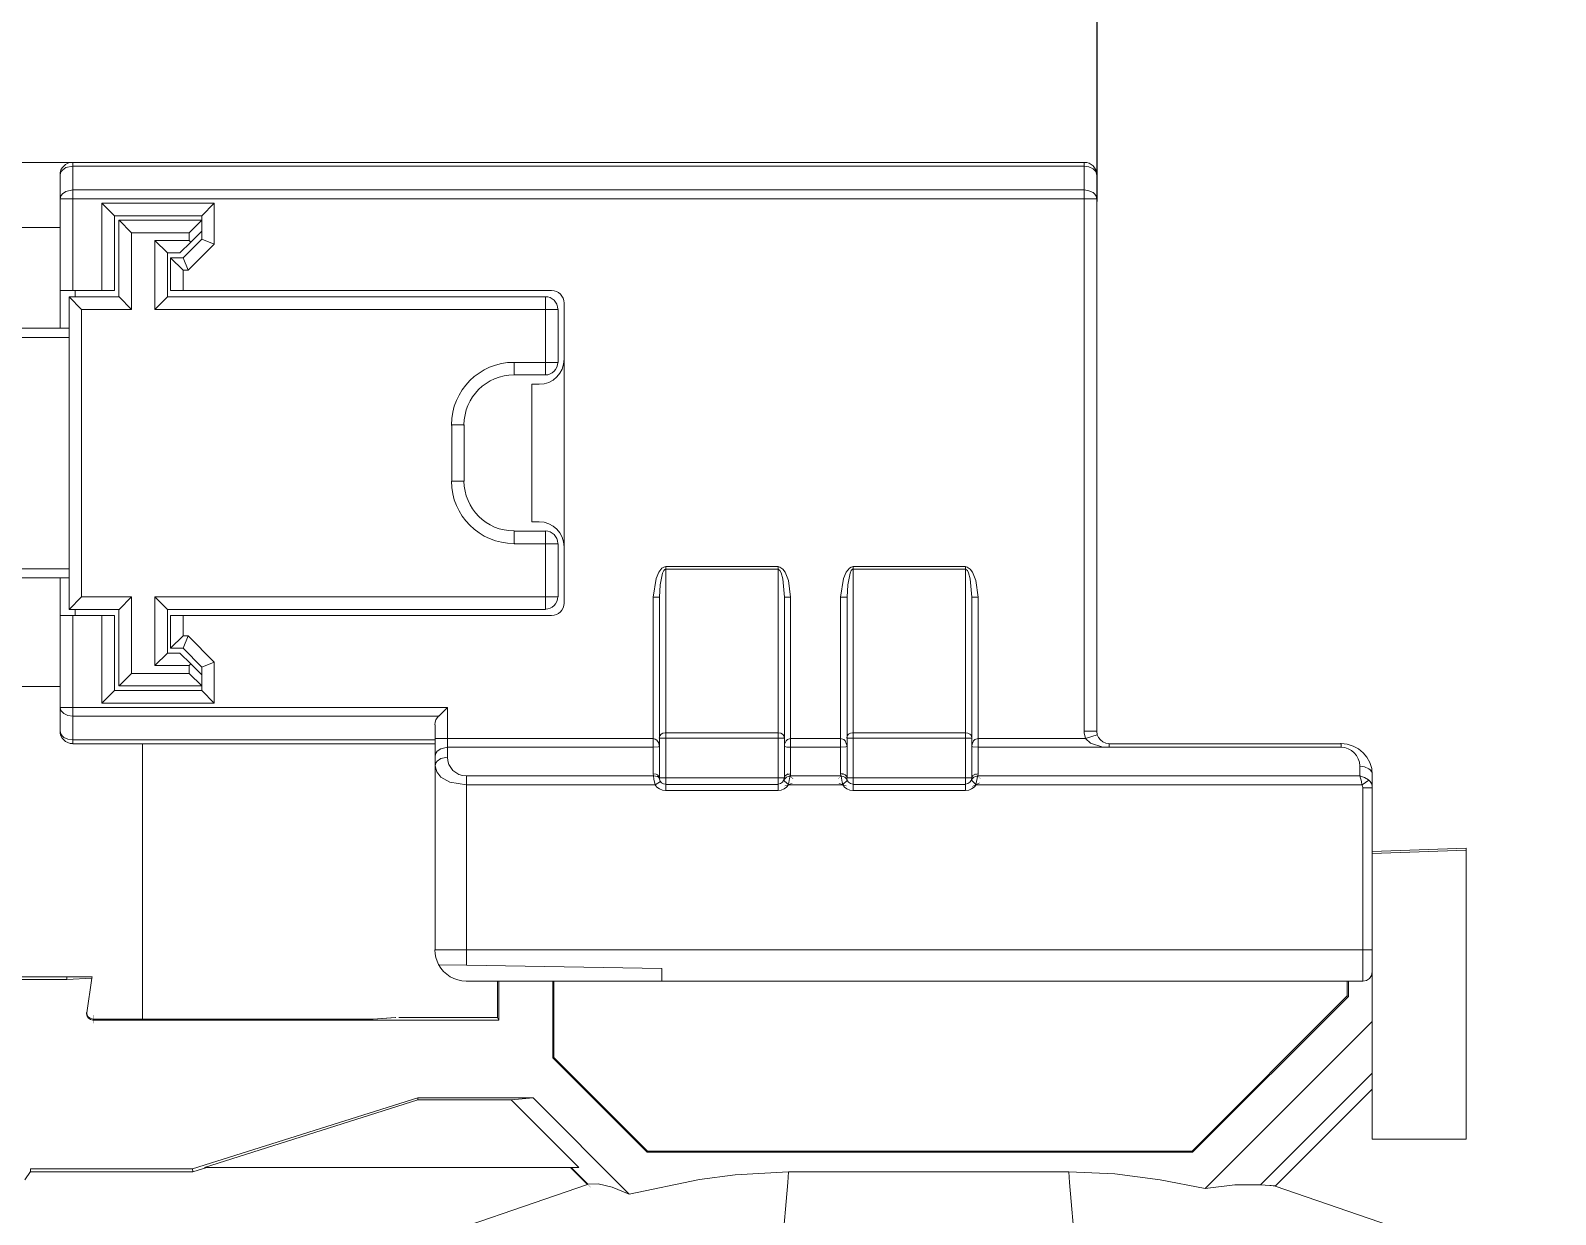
# Model space of a CAD drawing. Header units: inches. Extents: x 47316 to 59086, y 3141 to 11743.
# Drawn here: x 50714.83 to 50747.15, y 4938.07 to 4963.17 of the extents above; entities that cross this region are included whole.
import ezdxf

# ---------------------------------------------------------------- set-up
doc = ezdxf.new("R2010")
doc.units = ezdxf.units.IN
doc.header["$MEASUREMENT"] = 0

msp = doc.modelspace()

# ---------------------------------------------------------------- hatches: boundary and pattern name
h = msp.add_hatch(color=7)
h.dxf.hatch_style = 2
h.paths.add_polyline_path([(50730.875, 4947.432), (50730.999, 4947.308), (50730.993, 4947.303), (50730.869, 4947.427)])
h = msp.add_hatch(color=7)
h.dxf.hatch_style = 2
h.paths.add_polyline_path([(50732.074, 4947.427), (50731.95, 4947.303), (50731.945, 4947.308), (50732.069, 4947.432)])
h = msp.add_hatch(color=7)
h.dxf.hatch_style = 2
h.paths.add_polyline_path([(50734.847, 4947.432), (50734.971, 4947.308), (50734.966, 4947.303), (50734.842, 4947.427)])
h = msp.add_hatch(color=7)
h.dxf.hatch_style = 2
h.paths.add_polyline_path([(50730.815, 4947.159), (50730.979, 4947.221), (50730.983, 4947.21), (50730.819, 4947.149)])
h = msp.add_hatch(color=7)
h.dxf.hatch_style = 2
h.paths.add_polyline_path([(50732.125, 4947.149), (50731.961, 4947.21), (50731.964, 4947.221), (50732.129, 4947.16)])
h = msp.add_hatch(color=7)
h.dxf.hatch_style = 2
h.paths.add_polyline_path([(50734.791, 4947.151), (50734.948, 4947.229), (50734.953, 4947.219), (50734.797, 4947.14)])
h = msp.add_hatch(color=7)
h.dxf.hatch_style = 2
h.paths.add_polyline_path([(50716.161, 4942.302), (50716.161, 4942.127), (50716.156, 4942.127), (50716.156, 4942.302)])
h = msp.add_hatch(color=7)
h.dxf.hatch_style = 2
h.paths.add_polyline_path([(50716.156, 4942.182), (50716.156, 4942.247), (50716.161, 4942.247), (50716.161, 4942.182)])
h = msp.add_hatch(color=7)
h.dxf.hatch_style = 2
h.paths.add_polyline_path([(50726.7, 4938.65), (50726.577, 4938.773), (50726.582, 4938.779), (50726.706, 4938.655)])

# ---------------------------------------------------------------- linework, layer by layer
at = {"color": 0, "lineweight": -3}
msp.add_line((50737.438, 4959.541), (50737.438, 4983.586), dxfattribs=at)
at = {"color": 7, "lineweight": 0}
for p, q in [((50715.73, 4960.369), (50712.968, 4960.369)), ((50715.479, 4960.211), (50715.464, 4960.161)), ((50715.47, 4960.143), (50715.485, 4960.178)), ((50715.504, 4960.256), (50715.479, 4960.211)), ((50715.485, 4960.178), (50715.51, 4960.209)), ((50715.536, 4960.295), (50715.504, 4960.256)), ((50715.51, 4960.209), (50715.58, 4960.263)), ((50715.576, 4960.328), (50715.536, 4960.295)), ((50715.621, 4960.352), (50715.576, 4960.328)), ((50715.58, 4960.263), (50715.73, 4960.294)), ((50715.671, 4960.368), (50715.621, 4960.352)), ((50715.724, 4960.373), (50715.671, 4960.368)), ((50737.166, 4960.369), (50715.73, 4960.369)), ((50715.73, 4960.369), (50715.73, 4960.294)), ((50715.73, 4960.294), (50715.73, 4959.788)), ((50737.166, 4960.294), (50715.73, 4960.294)), ((50737.219, 4960.368), (50737.165, 4960.373)), ((50737.166, 4960.344), (50737.166, 4960.369)), ((50737.166, 4960.294), (50737.166, 4960.344)), ((50737.166, 4960.294), (50737.266, 4960.279)), ((50737.166, 4959.788), (50737.166, 4960.294)), ((50737.269, 4960.352), (50737.219, 4960.368)), ((50737.266, 4960.279), (50737.357, 4960.238)), ((50737.314, 4960.328), (50737.269, 4960.352)), ((50737.353, 4960.296), (50737.314, 4960.328)), ((50737.386, 4960.256), (50737.353, 4960.296)), ((50737.357, 4960.238), (50737.386, 4960.209)), ((50737.41, 4960.211), (50737.386, 4960.256)), ((50737.386, 4960.209), (50737.411, 4960.178)), ((50737.426, 4960.161), (50737.41, 4960.211)), ((50737.411, 4960.178), (50737.431, 4960.103)), ((50715.464, 4960.161), (50715.459, 4960.107)), ((50715.465, 4960.103), (50715.47, 4960.143)), ((50715.465, 4960.103), (50715.465, 4959.598)), ((50737.431, 4960.107), (50737.426, 4960.161)), ((50737.431, 4959.598), (50737.431, 4960.103)), ((50715.465, 4959.598), (50715.47, 4959.633)), ((50715.465, 4957.656), (50715.465, 4959.598)), ((50715.73, 4959.598), (50715.465, 4959.598)), ((50715.47, 4959.633), (50715.485, 4959.668)), ((50715.485, 4959.668), (50715.51, 4959.702)), ((50715.51, 4959.702), (50715.58, 4959.753)), ((50715.58, 4959.753), (50715.73, 4959.788)), ((50715.73, 4959.788), (50737.166, 4959.788)), ((50715.73, 4959.788), (50715.73, 4959.713)), ((50715.73, 4959.713), (50715.73, 4959.598)), ((50715.73, 4957.656), (50715.73, 4959.598)), ((50715.73, 4959.598), (50737.166, 4959.598)), ((50737.166, 4959.788), (50737.266, 4959.772)), ((50737.166, 4959.598), (50737.166, 4959.788)), ((50737.166, 4948.316), (50737.166, 4959.598)), ((50737.431, 4959.598), (50737.166, 4959.598)), ((50737.266, 4959.772), (50737.357, 4959.733)), ((50737.357, 4959.733), (50737.386, 4959.702)), ((50737.386, 4959.702), (50737.411, 4959.668)), ((50737.411, 4959.668), (50737.431, 4959.598)), ((50737.431, 4948.316), (50737.431, 4959.598)), ((50718.727, 4959.508), (50716.345, 4959.508)), ((50716.345, 4959.508), (50716.345, 4957.656)), ((50716.611, 4959.242), (50716.345, 4959.508)), ((50718.462, 4959.242), (50716.611, 4959.242)), ((50716.611, 4957.656), (50716.611, 4959.242)), ((50718.462, 4959.242), (50718.727, 4959.508)), ((50718.462, 4959.148), (50718.462, 4959.242)), ((50718.727, 4958.637), (50718.727, 4959.508)), ((50715.465, 4958.992), (50708.995, 4958.992)), ((50716.706, 4959.148), (50718.462, 4959.148)), ((50716.706, 4957.521), (50716.706, 4959.148)), ((50716.971, 4958.882), (50716.711, 4959.148)), ((50718.462, 4959.148), (50718.197, 4958.882)), ((50718.231, 4958.682), (50718.462, 4958.912)), ((50718.462, 4958.912), (50718.462, 4959.148)), ((50718.462, 4958.747), (50718.462, 4958.912)), ((50716.971, 4958.882), (50716.971, 4957.255)), ((50718.197, 4958.882), (50716.971, 4958.882)), ((50717.471, 4958.717), (50717.471, 4957.255)), ((50717.737, 4958.452), (50717.471, 4958.717)), ((50718.197, 4958.717), (50717.471, 4958.717)), ((50718.001, 4958.452), (50718.231, 4958.682)), ((50718.067, 4958.352), (50718.462, 4958.747)), ((50718.177, 4958.086), (50718.727, 4958.637)), ((50718.197, 4958.717), (50718.197, 4958.882)), ((50718.197, 4958.717), (50718.231, 4958.682)), ((50718.462, 4958.747), (50718.727, 4958.637)), ((50717.737, 4957.521), (50717.737, 4958.452)), ((50717.737, 4958.452), (50718.001, 4958.452)), ((50717.801, 4958.352), (50718.067, 4958.352)), ((50717.801, 4957.656), (50717.801, 4958.352)), ((50717.801, 4958.352), (50718.067, 4958.086)), ((50718.067, 4958.352), (50718.177, 4958.086)), ((50718.067, 4957.656), (50718.067, 4958.086)), ((50718.067, 4958.086), (50718.177, 4958.086)), ((50715.465, 4957.656), (50715.465, 4956.859)), ((50715.73, 4957.656), (50715.465, 4957.656)), ((50715.73, 4957.656), (50716.345, 4957.656)), ((50715.78, 4957.521), (50715.78, 4957.656)), ((50716.345, 4957.656), (50716.611, 4957.656)), ((50717.801, 4957.656), (50718.067, 4957.656)), ((50725.878, 4957.656), (50718.067, 4957.656)), ((50725.93, 4957.65), (50725.877, 4957.656)), ((50725.981, 4957.635), (50725.93, 4957.65)), ((50726.026, 4957.611), (50725.981, 4957.635)), ((50726.065, 4957.579), (50726.026, 4957.611)), ((50715.65, 4957.521), (50715.915, 4957.255)), ((50715.65, 4957.521), (50715.78, 4957.521)), ((50715.65, 4957.521), (50715.65, 4950.898)), ((50716.706, 4957.521), (50715.78, 4957.521)), ((50716.711, 4957.521), (50716.971, 4957.255)), ((50717.471, 4957.255), (50717.737, 4957.521)), ((50717.737, 4957.521), (50725.748, 4957.521)), ((50725.796, 4957.521), (50725.742, 4957.526)), ((50725.748, 4957.255), (50725.748, 4957.521)), ((50725.846, 4957.505), (50725.796, 4957.521)), ((50725.891, 4957.481), (50725.846, 4957.505)), ((50725.93, 4957.449), (50725.891, 4957.481)), ((50725.962, 4957.409), (50725.93, 4957.449)), ((50725.987, 4957.364), (50725.962, 4957.409)), ((50726.002, 4957.314), (50725.987, 4957.364)), ((50726.007, 4957.26), (50726.002, 4957.314)), ((50726.097, 4957.54), (50726.065, 4957.579)), ((50726.122, 4957.495), (50726.097, 4957.54)), ((50726.137, 4957.446), (50726.122, 4957.495)), ((50726.142, 4957.39), (50726.137, 4957.446)), ((50726.142, 4957.391), (50726.142, 4956.199)), ((50715.915, 4957.255), (50715.915, 4951.164)), ((50715.915, 4957.255), (50716.971, 4957.255)), ((50725.748, 4957.255), (50717.471, 4957.255)), ((50725.748, 4956.134), (50725.748, 4957.255)), ((50725.748, 4957.255), (50726.013, 4957.255)), ((50726.013, 4957.255), (50726.013, 4956.134)), ((50711.577, 4956.859), (50715.465, 4956.859)), ((50715.65, 4956.66), (50711.807, 4956.66)), ((50715.65, 4956.859), (50715.465, 4956.859)), ((50724.448, 4955.975), (50724.339, 4955.908)), ((50724.564, 4956.03), (50724.448, 4955.975)), ((50724.686, 4956.075), (50724.564, 4956.03)), ((50724.812, 4956.107), (50724.686, 4956.075)), ((50724.944, 4956.128), (50724.812, 4956.107)), ((50725.079, 4956.134), (50724.944, 4956.128)), ((50725.096, 4956.134), (50725.079, 4956.134)), ((50725.081, 4956.134), (50725.096, 4956.134)), ((50725.081, 4956.134), (50725.081, 4955.868)), ((50725.081, 4956.134), (50725.748, 4956.134)), ((50725.748, 4956.134), (50725.748, 4955.868)), ((50725.748, 4956.134), (50726.013, 4956.134)), ((50725.93, 4955.945), (50725.962, 4955.984)), ((50725.962, 4955.984), (50725.987, 4956.03)), ((50725.987, 4956.03), (50726.002, 4956.079)), ((50726.002, 4956.079), (50726.007, 4956.133)), ((50726.052, 4955.903), (50726.101, 4955.993)), ((50726.101, 4955.993), (50726.132, 4956.092)), ((50726.132, 4956.092), (50726.142, 4956.199)), ((50726.142, 4952.225), (50726.142, 4956.199)), ((50724.058, 4955.653), (50723.982, 4955.551)), ((50724.144, 4955.747), (50724.058, 4955.653)), ((50724.237, 4955.832), (50724.144, 4955.747)), ((50724.339, 4955.908), (50724.237, 4955.832)), ((50724.488, 4955.688), (50724.407, 4955.627)), ((50724.576, 4955.741), (50724.488, 4955.688)), ((50724.668, 4955.785), (50724.576, 4955.741)), ((50724.766, 4955.821), (50724.668, 4955.785)), ((50724.868, 4955.847), (50724.766, 4955.821)), ((50724.973, 4955.863), (50724.868, 4955.847)), ((50725.081, 4955.868), (50724.973, 4955.863)), ((50725.081, 4955.868), (50725.748, 4955.868)), ((50725.457, 4955.669), (50725.457, 4952.756)), ((50725.457, 4955.669), (50725.612, 4955.669)), ((50725.612, 4955.669), (50725.719, 4955.679)), ((50725.719, 4955.679), (50725.818, 4955.71)), ((50725.742, 4955.867), (50725.795, 4955.872)), ((50725.795, 4955.872), (50725.845, 4955.888)), ((50725.818, 4955.71), (50725.908, 4955.759)), ((50725.845, 4955.888), (50725.89, 4955.913)), ((50725.89, 4955.913), (50725.93, 4955.945)), ((50725.908, 4955.759), (50725.987, 4955.824)), ((50725.987, 4955.824), (50726.052, 4955.903)), ((50723.916, 4955.441), (50723.86, 4955.326)), ((50723.982, 4955.551), (50723.916, 4955.441)), ((50724.202, 4955.402), (50724.149, 4955.315)), ((50724.263, 4955.483), (50724.202, 4955.402)), ((50724.331, 4955.559), (50724.263, 4955.483)), ((50724.407, 4955.627), (50724.331, 4955.559)), ((50723.783, 4955.077), (50723.763, 4954.946)), ((50723.815, 4955.204), (50723.783, 4955.077)), ((50723.86, 4955.326), (50723.815, 4955.204)), ((50724.042, 4955.023), (50724.026, 4954.918)), ((50724.068, 4955.125), (50724.042, 4955.023)), ((50724.104, 4955.222), (50724.068, 4955.125)), ((50724.149, 4955.315), (50724.104, 4955.222)), ((50723.756, 4954.81), (50723.755, 4954.793)), ((50723.755, 4954.793), (50723.755, 4954.807)), ((50723.763, 4954.946), (50723.756, 4954.81)), ((50723.761, 4953.617), (50723.761, 4954.807)), ((50723.761, 4954.807), (50724.026, 4954.807)), ((50724.026, 4954.918), (50724.02, 4954.81)), ((50724.02, 4954.81), (50724.02, 4954.796)), ((50724.02, 4954.796), (50724.02, 4954.807)), ((50724.026, 4954.807), (50724.026, 4953.617)), ((50723.755, 4953.616), (50723.762, 4953.48)), ((50723.761, 4953.617), (50724.026, 4953.617)), ((50723.762, 4953.48), (50723.782, 4953.349)), ((50724.02, 4953.617), (50724.026, 4953.509)), ((50724.026, 4953.509), (50724.042, 4953.404)), ((50724.042, 4953.404), (50724.069, 4953.303)), ((50723.782, 4953.349), (50723.815, 4953.222)), ((50723.815, 4953.222), (50723.859, 4953.101)), ((50723.859, 4953.101), (50723.915, 4952.985)), ((50724.069, 4953.303), (50724.105, 4953.206)), ((50724.105, 4953.206), (50724.149, 4953.113)), ((50724.149, 4953.113), (50724.203, 4953.026)), ((50723.915, 4952.985), (50723.982, 4952.876)), ((50723.982, 4952.876), (50724.058, 4952.775)), ((50724.058, 4952.775), (50724.143, 4952.681)), ((50724.203, 4953.026), (50724.264, 4952.945)), ((50724.264, 4952.945), (50724.332, 4952.87)), ((50724.332, 4952.87), (50724.408, 4952.802)), ((50724.408, 4952.802), (50724.489, 4952.741)), ((50725.457, 4952.756), (50725.612, 4952.756)), ((50725.719, 4952.745), (50725.612, 4952.756)), ((50725.819, 4952.714), (50725.719, 4952.745)), ((50724.143, 4952.681), (50724.237, 4952.596)), ((50724.237, 4952.596), (50724.339, 4952.52)), ((50724.339, 4952.52), (50724.448, 4952.453)), ((50724.448, 4952.453), (50724.564, 4952.398)), ((50724.489, 4952.741), (50724.577, 4952.688)), ((50724.577, 4952.688), (50724.669, 4952.644)), ((50724.669, 4952.644), (50724.767, 4952.609)), ((50724.767, 4952.609), (50724.868, 4952.583)), ((50724.868, 4952.583), (50724.973, 4952.567)), ((50724.973, 4952.567), (50725.081, 4952.561)), ((50725.081, 4952.556), (50725.748, 4952.556)), ((50725.081, 4952.29), (50725.081, 4952.556)), ((50725.796, 4952.556), (50725.742, 4952.561)), ((50725.748, 4952.29), (50725.748, 4952.556)), ((50725.846, 4952.54), (50725.796, 4952.556)), ((50725.909, 4952.665), (50725.819, 4952.714)), ((50725.891, 4952.516), (50725.846, 4952.54)), ((50725.93, 4952.484), (50725.891, 4952.516)), ((50725.987, 4952.6), (50725.909, 4952.665)), ((50725.962, 4952.444), (50725.93, 4952.484)), ((50725.987, 4952.399), (50725.962, 4952.444)), ((50726.052, 4952.522), (50725.987, 4952.6)), ((50726.101, 4952.432), (50726.052, 4952.522)), ((50726.132, 4952.332), (50726.101, 4952.432)), ((50724.564, 4952.398), (50724.686, 4952.353)), ((50724.686, 4952.353), (50724.812, 4952.321)), ((50724.812, 4952.321), (50724.944, 4952.301)), ((50724.944, 4952.301), (50725.079, 4952.294)), ((50725.079, 4952.294), (50725.096, 4952.294)), ((50725.096, 4952.294), (50725.081, 4952.294)), ((50725.748, 4952.29), (50725.081, 4952.29)), ((50725.748, 4951.164), (50725.748, 4952.29)), ((50725.748, 4952.29), (50726.013, 4952.29)), ((50726.002, 4952.349), (50725.987, 4952.399)), ((50726.007, 4952.295), (50726.002, 4952.349)), ((50726.013, 4951.164), (50726.013, 4952.29)), ((50726.142, 4952.225), (50726.132, 4952.332)), ((50726.142, 4952.225), (50726.142, 4951.034)), ((50728.214, 4951.77), (50728.254, 4951.795)), ((50728.254, 4951.795), (50728.295, 4951.804)), ((50730.676, 4951.804), (50728.295, 4951.804)), ((50728.295, 4951.754), (50728.295, 4951.804)), ((50730.676, 4951.804), (50730.712, 4951.795)), ((50730.676, 4951.754), (50730.676, 4951.804)), ((50730.712, 4951.795), (50730.777, 4951.75)), ((50732.187, 4951.77), (50732.228, 4951.795)), ((50732.228, 4951.795), (50732.268, 4951.804)), ((50734.649, 4951.804), (50732.268, 4951.804)), ((50732.268, 4951.754), (50732.268, 4951.804)), ((50734.649, 4951.804), (50734.685, 4951.795)), ((50734.649, 4951.754), (50734.649, 4951.804)), ((50734.685, 4951.795), (50734.749, 4951.75)), ((50715.465, 4951.565), (50711.577, 4951.565)), ((50715.65, 4951.759), (50711.807, 4951.759)), ((50715.465, 4951.565), (50715.465, 4950.769)), ((50715.65, 4951.565), (50715.465, 4951.565)), ((50728.029, 4951.159), (50728.09, 4951.554)), ((50728.09, 4951.554), (50728.149, 4951.684)), ((50728.149, 4951.684), (50728.214, 4951.77)), ((50728.23, 4951.664), (50728.18, 4951.419)), ((50728.254, 4951.725), (50728.23, 4951.664)), ((50728.275, 4951.745), (50728.254, 4951.725)), ((50728.29, 4951.75), (50728.275, 4951.745)), ((50728.295, 4951.754), (50728.29, 4951.75)), ((50730.676, 4951.754), (50728.295, 4951.754)), ((50728.295, 4951.754), (50728.295, 4949.713)), ((50730.716, 4951.725), (50730.676, 4951.754)), ((50730.676, 4949.697), (50730.676, 4951.754)), ((50730.741, 4951.675), (50730.716, 4951.725)), ((50730.777, 4951.549), (50730.741, 4951.675)), ((50730.777, 4951.75), (50730.827, 4951.684)), ((50730.811, 4951.159), (50730.777, 4951.549)), ((50730.827, 4951.684), (50730.897, 4951.509)), ((50730.897, 4951.509), (50730.942, 4951.159)), ((50732.002, 4951.159), (50732.062, 4951.554)), ((50732.062, 4951.554), (50732.122, 4951.684)), ((50732.122, 4951.684), (50732.187, 4951.77)), ((50732.203, 4951.664), (50732.152, 4951.419)), ((50732.228, 4951.725), (50732.203, 4951.664)), ((50732.248, 4951.745), (50732.228, 4951.725)), ((50732.257, 4951.75), (50732.248, 4951.745)), ((50732.268, 4951.754), (50732.257, 4951.75)), ((50734.649, 4951.754), (50732.268, 4951.754)), ((50732.268, 4951.754), (50732.268, 4949.713)), ((50734.69, 4951.725), (50734.649, 4951.754)), ((50734.649, 4949.697), (50734.649, 4951.754)), ((50734.714, 4951.675), (50734.69, 4951.725)), ((50734.749, 4951.549), (50734.714, 4951.675)), ((50734.749, 4951.75), (50734.8, 4951.684)), ((50734.784, 4951.159), (50734.749, 4951.549)), ((50734.8, 4951.684), (50734.87, 4951.509)), ((50734.87, 4951.509), (50734.915, 4951.159)), ((50715.65, 4950.898), (50715.915, 4951.164)), ((50715.915, 4951.164), (50716.971, 4951.164)), ((50716.971, 4951.164), (50716.711, 4950.898)), ((50716.971, 4951.164), (50716.971, 4949.542)), ((50717.471, 4951.164), (50717.471, 4949.708)), ((50717.737, 4950.898), (50717.471, 4951.164)), ((50717.471, 4951.164), (50725.748, 4951.164)), ((50725.748, 4951.164), (50725.748, 4950.898)), ((50725.748, 4951.164), (50726.013, 4951.164)), ((50726.002, 4951.115), (50726.007, 4951.168)), ((50728.029, 4951.159), (50728.029, 4948.161)), ((50728.16, 4951.159), (50728.029, 4951.159)), ((50728.18, 4951.419), (50728.164, 4951.159)), ((50728.164, 4951.159), (50728.164, 4947.996)), ((50730.811, 4947.996), (50730.811, 4951.159)), ((50730.811, 4951.159), (50730.942, 4951.159)), ((50730.942, 4948.161), (50730.942, 4951.159)), ((50732.002, 4951.159), (50732.002, 4948.161)), ((50732.133, 4951.159), (50732.002, 4951.159)), ((50732.152, 4951.419), (50732.138, 4951.159)), ((50732.138, 4951.159), (50732.138, 4947.996)), ((50734.784, 4947.996), (50734.784, 4951.159)), ((50734.784, 4951.159), (50734.915, 4951.159)), ((50734.915, 4948.161), (50734.915, 4951.159)), ((50715.65, 4950.898), (50715.78, 4950.898)), ((50715.78, 4950.769), (50715.78, 4950.898)), ((50716.706, 4950.898), (50715.78, 4950.898)), ((50716.706, 4949.278), (50716.706, 4950.898)), ((50717.737, 4949.972), (50717.737, 4950.898)), ((50725.748, 4950.898), (50717.737, 4950.898)), ((50725.742, 4950.902), (50725.795, 4950.908)), ((50725.795, 4950.908), (50725.845, 4950.923)), ((50725.845, 4950.923), (50725.89, 4950.948)), ((50725.89, 4950.948), (50725.93, 4950.98)), ((50725.93, 4950.98), (50725.962, 4951.019)), ((50725.962, 4951.019), (50725.987, 4951.065)), ((50725.98, 4950.788), (50726.025, 4950.813)), ((50725.987, 4951.065), (50726.002, 4951.115)), ((50726.025, 4950.813), (50726.065, 4950.845)), ((50726.065, 4950.845), (50726.097, 4950.885)), ((50726.097, 4950.885), (50726.122, 4950.93)), ((50726.122, 4950.93), (50726.137, 4950.98)), ((50726.137, 4950.98), (50726.142, 4951.033)), ((50715.465, 4948.821), (50715.465, 4950.769)), ((50715.465, 4950.769), (50715.73, 4950.769)), ((50715.73, 4948.821), (50715.73, 4950.769)), ((50715.73, 4950.769), (50716.345, 4950.769)), ((50716.345, 4950.769), (50716.345, 4948.911)), ((50716.611, 4950.769), (50716.345, 4950.769)), ((50716.611, 4949.177), (50716.611, 4950.769)), ((50717.801, 4950.073), (50717.801, 4950.769)), ((50718.067, 4950.769), (50717.801, 4950.769)), ((50718.067, 4950.339), (50718.067, 4950.769)), ((50718.067, 4950.769), (50725.878, 4950.769)), ((50725.877, 4950.767), (50725.93, 4950.773)), ((50725.93, 4950.773), (50725.98, 4950.788)), ((50717.801, 4950.073), (50718.067, 4950.339)), ((50718.177, 4950.339), (50718.067, 4950.339)), ((50718.067, 4950.073), (50718.177, 4950.339)), ((50718.727, 4949.783), (50718.177, 4950.339)), ((50717.737, 4949.972), (50717.471, 4949.708)), ((50718.001, 4949.972), (50717.737, 4949.972)), ((50718.067, 4950.073), (50717.801, 4950.073)), ((50718.231, 4949.742), (50718.001, 4949.972)), ((50718.462, 4949.672), (50718.067, 4950.073)), ((50716.971, 4949.542), (50716.711, 4949.278)), ((50718.197, 4949.542), (50716.971, 4949.542)), ((50717.471, 4949.708), (50718.197, 4949.708)), ((50718.231, 4949.742), (50718.197, 4949.708)), ((50718.197, 4949.542), (50718.197, 4949.708)), ((50718.197, 4949.542), (50718.462, 4949.278)), ((50718.462, 4949.508), (50718.231, 4949.742)), ((50718.462, 4949.672), (50718.727, 4949.783)), ((50718.462, 4949.508), (50718.462, 4949.672)), ((50718.727, 4948.911), (50718.727, 4949.783)), ((50728.295, 4949.713), (50728.295, 4948.285)), ((50730.676, 4948.285), (50730.676, 4949.697)), ((50732.268, 4949.713), (50732.268, 4948.285)), ((50734.649, 4948.285), (50734.649, 4949.697)), ((50715.465, 4949.262), (50703.2, 4949.262)), ((50716.706, 4949.278), (50718.462, 4949.278)), ((50718.462, 4949.278), (50718.462, 4949.508)), ((50718.462, 4949.177), (50718.462, 4949.278)), ((50716.611, 4949.177), (50716.345, 4948.911)), ((50716.345, 4948.911), (50718.727, 4948.911)), ((50716.611, 4949.177), (50718.462, 4949.177)), ((50718.462, 4949.177), (50718.727, 4948.911)), ((50715.465, 4948.821), (50715.465, 4948.316)), ((50715.465, 4948.821), (50715.73, 4948.821)), ((50715.47, 4948.787), (50715.465, 4948.821)), ((50715.485, 4948.751), (50715.47, 4948.787)), ((50715.51, 4948.722), (50715.485, 4948.751)), ((50715.541, 4948.692), (50715.51, 4948.722)), ((50715.625, 4948.652), (50715.541, 4948.692)), ((50715.73, 4948.636), (50715.625, 4948.652)), ((50723.671, 4948.821), (50715.73, 4948.821)), ((50715.73, 4948.821), (50715.73, 4948.636)), ((50715.73, 4948.636), (50715.73, 4948.131)), ((50723.486, 4948.636), (50715.73, 4948.636)), ((50723.426, 4948.556), (50723.411, 4948.506)), ((50723.451, 4948.602), (50723.426, 4948.556)), ((50723.485, 4948.643), (50723.451, 4948.602)), ((50723.671, 4948.821), (50723.486, 4948.636)), ((50723.671, 4948.821), (50723.671, 4948.161)), ((50715.459, 4948.32), (50715.464, 4948.266)), ((50715.464, 4948.266), (50715.479, 4948.216)), ((50715.485, 4948.246), (50715.465, 4948.316)), ((50715.51, 4948.211), (50715.485, 4948.246)), ((50723.411, 4948.506), (50723.405, 4948.453)), ((50723.411, 4948.451), (50723.411, 4948.161)), ((50728.199, 4948.252), (50728.171, 4948.216)), ((50728.237, 4948.277), (50728.199, 4948.252)), ((50728.284, 4948.285), (50728.237, 4948.277)), ((50728.295, 4948.285), (50728.284, 4948.285)), ((50728.295, 4948.285), (50730.676, 4948.285)), ((50728.295, 4948.285), (50728.295, 4948.166)), ((50730.676, 4948.285), (50730.732, 4948.276)), ((50730.676, 4948.251), (50730.676, 4948.285)), ((50730.676, 4948.166), (50730.676, 4948.251)), ((50730.732, 4948.276), (50730.771, 4948.251)), ((50730.771, 4948.251), (50730.786, 4948.237)), ((50730.786, 4948.237), (50730.802, 4948.217)), ((50732.171, 4948.252), (50732.144, 4948.216)), ((50732.21, 4948.277), (50732.171, 4948.252)), ((50732.257, 4948.285), (50732.21, 4948.277)), ((50732.262, 4948.285), (50732.257, 4948.285)), ((50732.268, 4948.285), (50734.649, 4948.285)), ((50732.268, 4948.285), (50732.268, 4948.166)), ((50734.649, 4948.251), (50734.649, 4948.285)), ((50734.649, 4948.285), (50734.699, 4948.276)), ((50734.649, 4948.166), (50734.649, 4948.251)), ((50734.699, 4948.276), (50734.744, 4948.251)), ((50734.744, 4948.251), (50734.76, 4948.237)), ((50734.76, 4948.237), (50734.774, 4948.217)), ((50737.166, 4948.285), (50737.166, 4948.316)), ((50737.166, 4948.316), (50737.431, 4948.316)), ((50737.191, 4948.161), (50737.166, 4948.285)), ((50737.191, 4948.161), (50737.441, 4948.24)), ((50737.441, 4948.24), (50737.431, 4948.316)), ((50737.467, 4948.181), (50737.441, 4948.24)), ((50715.479, 4948.216), (50715.504, 4948.171)), ((50715.504, 4948.171), (50715.536, 4948.132)), ((50715.541, 4948.186), (50715.51, 4948.211)), ((50715.536, 4948.132), (50715.576, 4948.099)), ((50715.625, 4948.147), (50715.541, 4948.186)), ((50715.576, 4948.099), (50715.621, 4948.075)), ((50715.621, 4948.075), (50715.671, 4948.059)), ((50715.73, 4948.131), (50715.625, 4948.147)), ((50715.671, 4948.059), (50715.724, 4948.054)), ((50715.73, 4948.131), (50723.411, 4948.131)), ((50715.73, 4948.131), (50715.73, 4948.08)), ((50715.73, 4948.08), (50715.73, 4948.051)), ((50715.73, 4948.051), (50723.411, 4948.051)), ((50717.206, 4948.051), (50717.206, 4942.215)), ((50723.671, 4948.161), (50723.411, 4948.161)), ((50723.411, 4948.161), (50723.411, 4947.785)), ((50723.45, 4947.891), (50723.526, 4947.94)), ((50723.526, 4947.94), (50723.671, 4947.976)), ((50723.671, 4948.161), (50728.029, 4948.161)), ((50723.671, 4948.161), (50723.671, 4947.976)), ((50723.671, 4947.976), (50723.671, 4947.766)), ((50723.671, 4947.976), (50728.029, 4947.976)), ((50728.029, 4948.161), (50728.074, 4948.151)), ((50728.029, 4948.161), (50728.029, 4947.976)), ((50728.029, 4947.976), (50728.144, 4947.985)), ((50728.029, 4947.415), (50728.029, 4947.976)), ((50728.074, 4948.151), (50728.11, 4948.125)), ((50728.11, 4948.125), (50728.144, 4948.08)), ((50728.144, 4948.08), (50728.164, 4947.996)), ((50728.144, 4947.985), (50728.16, 4947.99)), ((50728.171, 4948.216), (50728.159, 4948.17)), ((50728.16, 4947.99), (50728.16, 4947.996)), ((50728.189, 4948.166), (50728.164, 4948.166)), ((50728.164, 4947.325), (50728.164, 4947.996)), ((50728.295, 4948.166), (50728.189, 4948.166)), ((50728.295, 4948.166), (50730.676, 4948.166)), ((50728.295, 4947.325), (50728.295, 4948.166)), ((50730.811, 4948.166), (50730.676, 4948.166)), ((50730.676, 4948.166), (50730.676, 4947.325)), ((50730.802, 4948.217), (50730.811, 4948.166)), ((50730.816, 4948.041), (50730.811, 4947.996)), ((50730.811, 4947.996), (50730.811, 4947.325)), ((50730.816, 4947.99), (50730.811, 4947.996)), ((50730.847, 4948.111), (50730.816, 4948.041)), ((50730.822, 4947.99), (50730.816, 4947.99)), ((50730.861, 4947.981), (50730.822, 4947.99)), ((50730.876, 4948.141), (50730.847, 4948.111)), ((50730.942, 4947.976), (50730.861, 4947.981)), ((50730.942, 4948.161), (50730.876, 4948.141)), ((50732.002, 4948.161), (50730.942, 4948.161)), ((50730.942, 4947.976), (50730.942, 4948.161)), ((50732.002, 4947.976), (50730.942, 4947.976)), ((50730.942, 4947.976), (50730.942, 4947.415)), ((50732.068, 4948.141), (50732.002, 4948.161)), ((50732.002, 4947.976), (50732.002, 4948.161)), ((50732.113, 4947.985), (50732.002, 4947.976)), ((50732.002, 4947.415), (50732.002, 4947.976)), ((50732.097, 4948.111), (50732.068, 4948.141)), ((50732.138, 4947.996), (50732.097, 4948.111)), ((50732.127, 4947.99), (50732.113, 4947.985)), ((50732.133, 4947.99), (50732.127, 4947.99)), ((50732.144, 4948.216), (50732.131, 4948.17)), ((50732.138, 4947.996), (50732.133, 4947.996)), ((50732.133, 4947.996), (50732.133, 4947.99)), ((50732.162, 4948.166), (50732.138, 4948.166)), ((50732.138, 4947.325), (50732.138, 4947.996)), ((50732.268, 4948.166), (50732.162, 4948.166)), ((50732.268, 4948.166), (50734.649, 4948.166)), ((50732.268, 4947.325), (50732.268, 4948.166)), ((50734.649, 4948.166), (50734.649, 4947.325)), ((50734.784, 4948.166), (50734.649, 4948.166)), ((50734.774, 4948.217), (50734.784, 4948.166)), ((50734.789, 4948.041), (50734.784, 4947.996)), ((50734.784, 4947.99), (50734.784, 4947.996)), ((50734.784, 4947.996), (50734.784, 4947.325)), ((50734.805, 4947.985), (50734.784, 4947.99)), ((50734.819, 4948.111), (50734.789, 4948.041)), ((50734.915, 4947.976), (50734.805, 4947.985)), ((50734.85, 4948.141), (50734.819, 4948.111)), ((50734.915, 4948.161), (50734.85, 4948.141)), ((50737.191, 4948.161), (50734.915, 4948.161)), ((50734.915, 4947.976), (50734.915, 4948.161)), ((50737.697, 4947.976), (50734.915, 4947.976)), ((50734.915, 4947.976), (50734.915, 4947.415)), ((50737.191, 4948.161), (50737.296, 4948.066)), ((50737.296, 4948.066), (50737.562, 4947.981)), ((50737.465, 4948.185), (50737.507, 4948.131)), ((50737.507, 4948.131), (50737.561, 4948.09)), ((50737.561, 4948.09), (50737.623, 4948.064)), ((50737.562, 4947.981), (50737.697, 4947.976)), ((50737.623, 4948.064), (50737.69, 4948.054)), ((50737.697, 4947.976), (50737.697, 4948.051)), ((50737.697, 4948.051), (50742.61, 4948.051)), ((50742.61, 4947.976), (50737.697, 4947.976)), ((50742.607, 4948.055), (50742.599, 4948.055)), ((50742.599, 4948.055), (50742.605, 4948.055)), ((50742.741, 4948.042), (50742.607, 4948.055)), ((50742.688, 4947.968), (50742.607, 4947.976)), ((50742.61, 4947.976), (50742.61, 4948.051)), ((50742.762, 4947.945), (50742.688, 4947.968)), ((50742.866, 4948.003), (50742.741, 4948.042)), ((50742.83, 4947.908), (50742.762, 4947.945)), ((50742.888, 4947.86), (50742.83, 4947.908)), ((50742.978, 4947.942), (50742.866, 4948.003)), ((50743.076, 4947.861), (50742.978, 4947.942)), ((50723.411, 4947.785), (50723.416, 4947.825)), ((50723.411, 4947.785), (50723.411, 4947.58)), ((50723.411, 4947.58), (50723.416, 4947.616)), ((50723.411, 4943.682), (50723.411, 4947.58)), ((50723.411, 4947.58), (50723.441, 4947.455)), ((50723.416, 4947.825), (50723.43, 4947.861)), ((50723.416, 4947.616), (50723.43, 4947.65)), ((50723.43, 4947.861), (50723.45, 4947.891)), ((50723.43, 4947.65), (50723.45, 4947.681)), ((50723.45, 4947.681), (50723.526, 4947.735)), ((50723.526, 4947.735), (50723.671, 4947.766)), ((50723.67, 4947.766), (50723.678, 4947.686)), ((50723.678, 4947.686), (50723.702, 4947.612)), ((50723.702, 4947.612), (50723.738, 4947.545)), ((50742.937, 4947.801), (50742.888, 4947.86)), ((50742.974, 4947.734), (50742.937, 4947.801)), ((50742.997, 4947.66), (50742.974, 4947.734)), ((50743.006, 4947.58), (50742.997, 4947.66)), ((50743.006, 4947.575), (50743.106, 4947.561)), ((50743.006, 4947.37), (50743.006, 4947.575)), ((50743.157, 4947.763), (50743.076, 4947.861)), ((50743.218, 4947.651), (50743.157, 4947.763)), ((50743.257, 4947.526), (50743.218, 4947.651)), ((50723.441, 4947.455), (50723.531, 4947.345)), ((50723.531, 4947.345), (50723.721, 4947.24)), ((50723.738, 4947.545), (50723.786, 4947.486)), ((50723.786, 4947.486), (50723.845, 4947.438)), ((50723.845, 4947.438), (50723.912, 4947.402)), ((50723.912, 4947.402), (50723.986, 4947.378)), ((50723.986, 4947.378), (50724.065, 4947.37)), ((50724.071, 4947.37), (50724.071, 4947.18)), ((50724.071, 4947.37), (50728.034, 4947.37)), ((50728.029, 4947.415), (50728.034, 4947.37)), ((50728.029, 4947.415), (50728.094, 4947.406)), ((50728.045, 4947.3), (50728.034, 4947.37)), ((50728.034, 4947.37), (50728.079, 4947.365)), ((50728.07, 4947.18), (50728.045, 4947.3)), ((50728.07, 4947.18), (50728.185, 4947.25)), ((50728.079, 4947.365), (50728.119, 4947.355)), ((50728.094, 4947.406), (50728.124, 4947.39)), ((50728.119, 4947.355), (50728.139, 4947.34)), ((50728.124, 4947.39), (50728.16, 4947.35)), ((50728.139, 4947.34), (50728.149, 4947.33)), ((50728.149, 4947.33), (50728.16, 4947.314)), ((50728.16, 4947.35), (50728.164, 4947.325)), ((50728.16, 4947.314), (50728.164, 4947.3)), ((50728.163, 4947.3), (50728.18, 4947.258)), ((50728.164, 4947.325), (50728.164, 4947.3)), ((50728.164, 4947.325), (50728.295, 4947.325)), ((50728.18, 4947.258), (50728.209, 4947.225)), ((50728.295, 4947.325), (50728.295, 4947.215)), ((50728.295, 4947.325), (50730.676, 4947.325)), ((50730.676, 4947.19), (50730.676, 4947.325)), ((50730.676, 4947.325), (50730.786, 4947.325)), ((50730.767, 4947.234), (50730.795, 4947.275)), ((50730.786, 4947.325), (50730.811, 4947.325)), ((50730.795, 4947.275), (50730.806, 4947.325)), ((50730.824, 4947.317), (50730.802, 4947.284)), ((50730.802, 4947.28), (50730.806, 4947.275)), ((50730.806, 4947.275), (50730.806, 4947.269)), ((50730.806, 4947.269), (50730.816, 4947.26)), ((50730.811, 4947.34), (50730.822, 4947.361)), ((50730.811, 4947.325), (50730.811, 4947.34)), ((50730.816, 4947.26), (50730.897, 4947.19)), ((50730.822, 4947.361), (50730.831, 4947.375)), ((50730.855, 4947.343), (50730.824, 4947.317)), ((50730.831, 4947.375), (50730.872, 4947.4)), ((50730.891, 4947.359), (50730.855, 4947.343)), ((50730.872, 4947.4), (50730.942, 4947.415)), ((50730.931, 4947.365), (50730.891, 4947.359)), ((50730.901, 4947.19), (50730.921, 4947.314)), ((50730.921, 4947.314), (50730.931, 4947.365)), ((50730.942, 4947.415), (50730.937, 4947.37)), ((50730.937, 4947.37), (50732.007, 4947.37)), ((50732.002, 4947.415), (50732.007, 4947.37)), ((50732.002, 4947.415), (50732.052, 4947.41)), ((50732.012, 4947.365), (50732.037, 4947.24)), ((50732.053, 4947.359), (50732.012, 4947.365)), ((50732.138, 4947.269), (50732.047, 4947.19)), ((50732.052, 4947.41), (50732.097, 4947.39)), ((50732.089, 4947.343), (50732.053, 4947.359)), ((50732.119, 4947.317), (50732.089, 4947.343)), ((50732.097, 4947.39), (50732.113, 4947.375)), ((50732.113, 4947.375), (50732.127, 4947.361)), ((50732.142, 4947.284), (50732.119, 4947.317)), ((50732.127, 4947.361), (50732.138, 4947.325)), ((50732.133, 4947.325), (50732.143, 4947.275)), ((50732.138, 4947.325), (50732.268, 4947.325)), ((50732.142, 4947.275), (50732.138, 4947.269)), ((50732.142, 4947.28), (50732.142, 4947.275)), ((50732.143, 4947.275), (50732.171, 4947.234)), ((50732.268, 4947.325), (50734.649, 4947.325)), ((50732.268, 4947.325), (50732.268, 4947.215)), ((50734.649, 4947.19), (50734.649, 4947.325)), ((50734.649, 4947.325), (50734.76, 4947.325)), ((50734.741, 4947.234), (50734.769, 4947.275)), ((50734.76, 4947.325), (50734.784, 4947.325)), ((50734.769, 4947.275), (50734.78, 4947.325)), ((50734.797, 4947.317), (50734.774, 4947.284)), ((50734.774, 4947.28), (50734.774, 4947.275)), ((50734.774, 4947.275), (50734.78, 4947.275)), ((50734.78, 4947.275), (50734.784, 4947.269)), ((50734.784, 4947.34), (50734.794, 4947.361)), ((50734.784, 4947.325), (50734.784, 4947.34)), ((50734.784, 4947.269), (50734.87, 4947.19)), ((50734.794, 4947.361), (50734.805, 4947.375)), ((50734.827, 4947.343), (50734.797, 4947.317)), ((50734.805, 4947.375), (50734.845, 4947.4)), ((50734.864, 4947.359), (50734.827, 4947.343)), ((50734.845, 4947.4), (50734.915, 4947.415)), ((50734.904, 4947.365), (50734.864, 4947.359)), ((50734.87, 4947.19), (50734.895, 4947.314)), ((50734.895, 4947.314), (50734.904, 4947.365)), ((50734.915, 4947.415), (50734.909, 4947.37)), ((50734.909, 4947.37), (50743.006, 4947.37)), ((50743.006, 4947.37), (50743.04, 4947.25)), ((50743.103, 4947.338), (50743.006, 4947.369)), ((50743.04, 4947.25), (50743.051, 4947.18)), ((50743.056, 4947.18), (50743.196, 4947.28)), ((50743.19, 4947.283), (50743.103, 4947.338)), ((50743.106, 4947.561), (50743.196, 4947.521)), ((50743.225, 4947.248), (50743.192, 4947.283)), ((50743.196, 4947.521), (50743.225, 4947.496)), ((50743.225, 4947.496), (50743.25, 4947.46)), ((50743.25, 4947.46), (50743.266, 4947.426)), ((50743.27, 4947.393), (50743.257, 4947.526)), ((50743.266, 4947.426), (50743.27, 4947.39)), ((50743.27, 4947.384), (50743.27, 4947.393)), ((50743.27, 4947.115), (50743.27, 4947.39)), ((50743.27, 4947.39), (50743.27, 4947.384)), ((50723.721, 4947.24), (50724.071, 4947.18)), ((50724.071, 4943.682), (50724.071, 4947.18)), ((50724.071, 4947.18), (50728.07, 4947.18)), ((50728.067, 4947.185), (50728.109, 4947.132)), ((50728.109, 4947.132), (50728.163, 4947.093)), ((50728.163, 4947.093), (50728.224, 4947.068)), ((50728.209, 4947.225), (50728.248, 4947.203)), ((50728.224, 4947.068), (50728.291, 4947.059)), ((50728.248, 4947.203), (50728.292, 4947.195)), ((50728.295, 4947.215), (50728.295, 4947.19)), ((50728.295, 4947.06), (50728.295, 4947.19)), ((50728.295, 4947.19), (50730.676, 4947.19)), ((50728.295, 4947.06), (50730.676, 4947.06)), ((50730.676, 4947.195), (50730.726, 4947.206)), ((50730.676, 4947.19), (50730.676, 4947.06)), ((50730.676, 4947.059), (50730.743, 4947.068)), ((50730.726, 4947.206), (50730.767, 4947.234)), ((50730.743, 4947.068), (50730.804, 4947.092)), ((50730.804, 4947.092), (50730.858, 4947.131)), ((50730.858, 4947.131), (50730.901, 4947.182)), ((50730.901, 4947.18), (50732.043, 4947.18)), ((50732.037, 4947.24), (50732.047, 4947.19)), ((50732.041, 4947.185), (50732.083, 4947.132)), ((50732.083, 4947.132), (50732.136, 4947.093)), ((50732.136, 4947.093), (50732.196, 4947.068)), ((50732.171, 4947.234), (50732.212, 4947.206)), ((50732.196, 4947.068), (50732.262, 4947.059)), ((50732.212, 4947.206), (50732.262, 4947.195)), ((50732.268, 4947.215), (50732.268, 4947.19)), ((50732.268, 4947.06), (50732.268, 4947.19)), ((50732.268, 4947.19), (50734.649, 4947.19)), ((50732.268, 4947.06), (50734.649, 4947.06)), ((50734.649, 4947.195), (50734.699, 4947.206)), ((50734.649, 4947.19), (50734.649, 4947.06)), ((50734.649, 4947.059), (50734.716, 4947.068)), ((50734.699, 4947.206), (50734.741, 4947.234)), ((50734.716, 4947.068), (50734.777, 4947.092)), ((50734.777, 4947.092), (50734.831, 4947.131)), ((50734.831, 4947.131), (50734.874, 4947.182)), ((50734.875, 4947.18), (50743.056, 4947.18)), ((50743.066, 4947.154), (50743.051, 4947.185)), ((50743.07, 4947.12), (50743.066, 4947.154)), ((50743.07, 4947.115), (50743.07, 4947.12)), ((50743.07, 4947.115), (50743.07, 4943.682)), ((50743.27, 4947.115), (50743.07, 4947.115)), ((50743.25, 4947.207), (50743.225, 4947.248)), ((50743.265, 4947.162), (50743.25, 4947.207)), ((50743.27, 4947.115), (50743.265, 4947.162)), ((50743.27, 4947.115), (50743.27, 4943.682)), ((50743.27, 4945.768), (50745.257, 4945.838)), ((50745.257, 4945.798), (50743.27, 4945.728)), ((50745.257, 4945.798), (50745.257, 4945.838)), ((50745.257, 4939.672), (50745.257, 4945.798)), ((50743.27, 4939.672), (50743.27, 4944.538)), ((50723.404, 4943.68), (50723.409, 4943.599)), ((50723.409, 4943.599), (50723.424, 4943.52)), ((50724.071, 4943.682), (50723.411, 4943.682)), ((50723.424, 4943.52), (50723.449, 4943.443)), ((50723.449, 4943.443), (50723.483, 4943.37)), ((50723.483, 4943.37), (50723.531, 4943.293)), ((50724.071, 4943.356), (50724.071, 4943.682)), ((50743.07, 4943.682), (50724.071, 4943.682)), ((50743.07, 4943.02), (50743.07, 4943.682)), ((50743.27, 4943.682), (50743.07, 4943.682)), ((50743.27, 4943.216), (50743.27, 4943.682)), ((50715.6, 4943.11), (50714.589, 4943.11)), ((50714.609, 4943.051), (50715.6, 4943.051)), ((50715.6, 4943.11), (50715.6, 4943.051)), ((50716.14, 4943.11), (50715.6, 4943.11)), ((50716.136, 4943.085), (50715.6, 4943.051)), ((50716.136, 4943.085), (50716.025, 4942.346)), ((50716.136, 4943.085), (50716.14, 4943.11)), ((50724.071, 4943.356), (50723.486, 4943.366)), ((50723.531, 4943.293), (50723.589, 4943.224)), ((50723.589, 4943.224), (50723.654, 4943.164)), ((50723.654, 4943.164), (50723.726, 4943.114)), ((50723.726, 4943.114), (50723.805, 4943.074)), ((50723.805, 4943.074), (50723.888, 4943.044)), ((50728.214, 4943.286), (50724.071, 4943.356)), ((50728.214, 4943.02), (50728.214, 4943.286)), ((50743.148, 4943.035), (50743.212, 4943.078)), ((50743.212, 4943.078), (50743.254, 4943.142)), ((50743.254, 4943.142), (50743.27, 4943.22)), ((50723.888, 4943.044), (50723.975, 4943.026)), ((50723.975, 4943.026), (50724.065, 4943.019)), ((50724.071, 4943.02), (50728.214, 4943.02)), ((50724.732, 4942.25), (50724.732, 4943.02)), ((50724.761, 4943.02), (50724.761, 4942.189)), ((50725.903, 4941.394), (50725.903, 4943.02)), ((50725.923, 4941.404), (50725.923, 4943.02)), ((50743.07, 4943.02), (50728.214, 4943.02)), ((50742.74, 4942.705), (50742.74, 4943.02)), ((50742.765, 4943.02), (50742.765, 4942.695)), ((50743.07, 4943.019), (50743.148, 4943.035)), ((50742.74, 4942.705), (50739.452, 4939.417)), ((50739.463, 4939.392), (50742.765, 4942.695)), ((50742.765, 4942.695), (50742.74, 4942.705)), ((50716.022, 4942.346), (50716.021, 4942.327)), ((50716.021, 4942.327), (50716.031, 4942.276)), ((50716.025, 4942.369), (50716.023, 4942.352)), ((50716.023, 4942.352), (50716.032, 4942.306)), ((50716.031, 4942.276), (50716.059, 4942.234)), ((50716.032, 4942.306), (50716.057, 4942.266)), ((50716.055, 4942.265), (50716.098, 4942.232)), ((50716.055, 4942.265), (50716.098, 4942.232)), ((50716.059, 4942.234), (50716.101, 4942.205)), ((50716.098, 4942.232), (50716.149, 4942.219)), ((50716.098, 4942.232), (50716.149, 4942.219)), ((50716.101, 4942.205), (50716.153, 4942.195)), ((50716.161, 4942.215), (50716.156, 4942.189)), ((50724.761, 4942.189), (50716.156, 4942.189)), ((50716.161, 4942.215), (50721.794, 4942.215)), ((50716.161, 4942.215), (50721.794, 4942.215)), ((50721.794, 4942.215), (50722.094, 4942.215)), ((50722.085, 4942.215), (50721.794, 4942.215)), ((50722.565, 4942.25), (50722.085, 4942.215)), ((50722.094, 4942.215), (50722.575, 4942.25)), ((50722.641, 4942.25), (50724.732, 4942.25)), ((50724.732, 4942.25), (50722.641, 4942.25)), ((50724.761, 4942.189), (50724.732, 4942.25)), ((50743.27, 4942.164), (50739.727, 4938.622)), ((50725.923, 4941.404), (50725.903, 4941.394)), ((50725.903, 4941.394), (50727.899, 4939.392)), ((50727.909, 4939.417), (50725.923, 4941.404)), ((50743.27, 4941.069), (50740.904, 4938.706)), ((50723.04, 4940.548), (50718.267, 4939.041)), ((50723.045, 4940.503), (50718.517, 4939.071)), ((50723.04, 4940.548), (50725.488, 4940.548)), ((50723.04, 4940.548), (50723.045, 4940.503)), ((50723.045, 4940.503), (50725.022, 4940.503)), ((50725.488, 4940.548), (50725.022, 4940.503)), ((50725.022, 4940.503), (50726.453, 4939.071)), ((50727.524, 4938.506), (50725.488, 4940.548)), ((50743.27, 4940.733), (50741.214, 4938.676)), ((50743.27, 4939.672), (50745.257, 4939.672)), ((50727.899, 4939.392), (50727.909, 4939.417)), ((50727.899, 4939.392), (50739.463, 4939.392)), ((50739.452, 4939.417), (50727.909, 4939.417)), ((50739.452, 4939.417), (50739.463, 4939.392)), ((50714.711, 4938.806), (50714.834, 4938.983)), ((50718.267, 4939.041), (50714.834, 4939.041)), ((50714.834, 4938.981), (50714.834, 4939.041)), ((50714.834, 4938.981), (50718.276, 4938.981)), ((50718.267, 4939.041), (50718.276, 4938.981)), ((50718.276, 4938.981), (50718.567, 4939.071)), ((50718.517, 4939.071), (50726.453, 4939.071)), ((50726.277, 4939.071), (50726.639, 4938.712)), ((50726.644, 4938.717), (50726.288, 4939.071)), ((50729.014, 4938.816), (50729.766, 4938.917)), ((50729.766, 4938.917), (50730.901, 4938.981)), ((50730.881, 4938.751), (50730.901, 4938.981)), ((50736.836, 4938.981), (50730.901, 4938.981)), ((50736.836, 4938.981), (50737.812, 4938.936)), ((50736.836, 4938.981), (50736.855, 4938.751)), ((50737.812, 4938.936), (50738.772, 4938.807)), ((50726.639, 4938.712), (50720.584, 4936.635)), ((50726.644, 4938.717), (50726.863, 4938.726)), ((50726.863, 4938.726), (50727.158, 4938.651)), ((50727.158, 4938.651), (50727.524, 4938.506)), ((50727.524, 4938.506), (50729.014, 4938.816)), ((50730.881, 4938.751), (50730.701, 4936.635)), ((50737.037, 4936.635), (50736.855, 4938.751)), ((50738.772, 4938.807), (50739.727, 4938.622)), ((50739.727, 4938.622), (50740.358, 4938.706)), ((50740.358, 4938.706), (50740.904, 4938.706)), ((50740.904, 4938.706), (50740.999, 4938.696)), ((50740.999, 4938.696), (50741.124, 4938.686)), ((50740.999, 4938.696), (50741.195, 4938.681)), ((50741.124, 4938.686), (50741.214, 4938.676)), ((50741.195, 4938.681), (50741.209, 4938.681)), ((50741.209, 4938.681), (50741.214, 4938.676)), ((50741.214, 4938.676), (50747.153, 4936.635))]:
    msp.add_line(p, q, dxfattribs=at)

doc.saveas('drawing.dxf')
